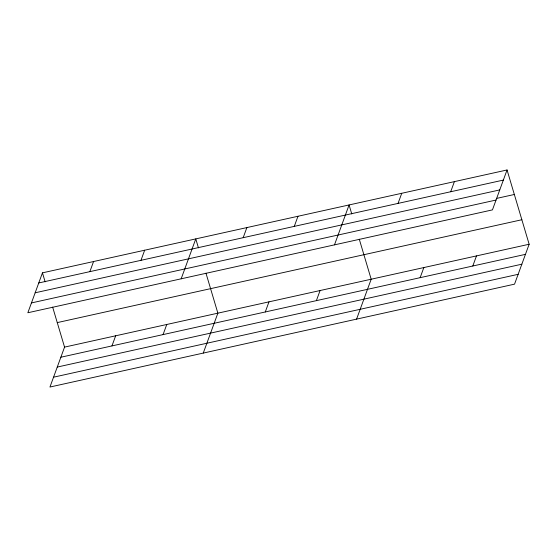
<?xml version="1.0" encoding="UTF-8"?>
<svg xmlns="http://www.w3.org/2000/svg" width="557" height="557" viewBox="0 0 557 557"><rect width="100%" height="100%" fill="white"/><g stroke="black" fill="none" stroke-linecap="round" stroke-linejoin="round"><path stroke-width="0.84" d="M42.457 272.846L27.85 312.755L492.444 209.885L507.051 169.969L42.457 272.846L45.131 281.835M89.858 271.642L93.562 261.525M52.657 307.13L64.556 347.115L49.949 387.031L514.543 284.154L529.15 244.245L507.051 169.969M140.963 260.328L144.667 250.211M111.957 345.918L115.661 335.801M181.164 278.806L195.772 238.897L198.445 247.886M163.062 334.597L166.766 324.487M243.179 237.693L246.876 227.583M203.263 353.082L217.871 313.166L205.972 273.181M294.284 226.379L297.981 216.262M265.278 311.969L268.975 301.852M334.485 244.857L349.086 204.948L351.759 213.937M316.383 300.648L320.08 290.538M398.039 203.402L401.743 193.286M356.584 319.133L371.185 279.224L359.293 239.232M450.697 191.74L454.394 181.631M420.138 277.678L423.842 267.562M472.796 266.016L476.493 255.9M38.753 282.956L503.347 180.085M35.154 292.794L499.754 189.916M496.51 198.431L514.341 194.484M31.45 302.924L496.043 200.047M57.26 322.607L521.86 219.737M64.556 347.115L529.15 244.245M60.852 357.232L525.446 254.354M57.253 367.063L521.853 264.192M53.549 377.193L518.142 274.322"/></g></svg>
